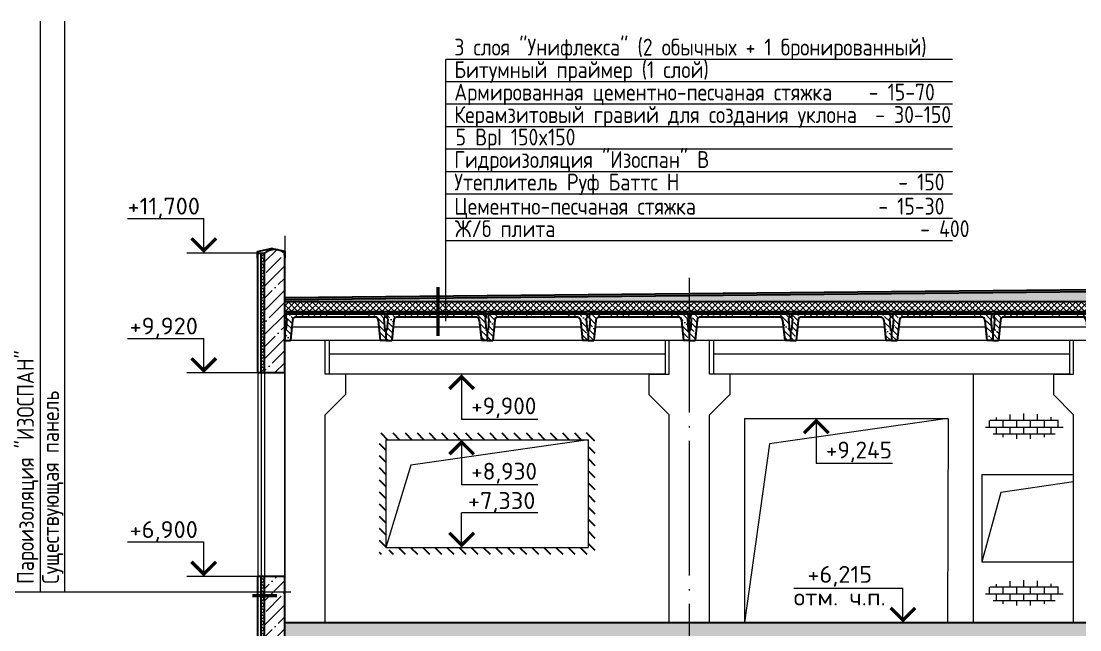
# Model space of a CAD drawing. Extents: x -965262 to 1142518, y -357520 to 71675.
# Drawn here: x -329256 to -313554, y -189391 to -180357 of the extents above; entities that cross this region are included whole.
import ezdxf

# ---------------------------------------------------------------- set-up
doc = ezdxf.new("R2010")
doc.units = 0
doc.header["$LTSCALE"] = 10
doc.linetypes.add('DOTE', pattern=[2.42, 2, -0.2, 0.02, -0.2])
doc.layers.get('0').update_dxf_attribs({"linetype": 'CONTINUOUS', "lineweight": 30})
doc.layers.add('DOTE', color=7, linetype='DOTE', lineweight=9)
doc.styles.add('GOST 2.304', font='isocpeur.ttf', dxfattribs={"width": 0.75, "height": 250})
pattern_1 = [(45, (-339032.66, -358566.054), (-44.90128, 44.90128), []), (135, (-339032.66, -358566.054), (-44.90128, -44.90128), [])]

# ---------------------------------------------------------------- blocks, each defined once
blk = doc.blocks.new('y')
at = {"lineweight": 15}
h = blk.add_hatch(dxfattribs=at)
h.set_pattern_fill('ANSI35', color=256, scale=20, angle=90, style=0)
h.set_pattern_definition([(135, (-71939.62, 175751.51), (-89.80256, -89.80256), []), (135, (-71939.62, 175841.31), (-89.80256, -89.80256), [158.75, -31.75, 0, -31.75])])
edge = h.paths.add_edge_path()
edge.add_ellipse((16946, 173768), major_axis=(35.4, 35.4), ratio=1, start_angle=45, end_angle=129.2894)
edge.add_line((16896, 173773), (16866, 173468))
edge.add_line((16866, 173468), (16781, 173468))
edge.add_line((16781, 173468), (16781, 173608))
edge.add_line((16781, 173608), (16796, 173623))
edge.add_line((16796, 173623), (16809, 173793))
edge.add_line((16809, 173793), (16796, 173808))
edge.add_line((16796, 173808), (16801, 173868))
edge.add_line((16801, 173868), (18261, 173868))
edge.add_line((18261, 173868), (18265, 173808))
edge.add_line((18265, 173808), (18252, 173793))
edge.add_line((18252, 173793), (18266, 173623))
edge.add_line((18266, 173623), (18281, 173608))
edge.add_line((18281, 173608), (18281, 173468))
edge.add_line((18281, 173468), (18196, 173468))
edge.add_line((18196, 173468), (18165, 173773))
edge.add_ellipse((18115, 173768), major_axis=(-35.4, 35.4), ratio=1, start_angle=230.7106, end_angle=315)
edge.add_line((18115, 173818), (16946, 173818))
h.paths.add_polyline_path([(17611, 173818), (17451, 173818), (17451, 173868), (17611, 173868)], flags=17)
h.paths.add_polyline_path([(17961, 173818), (17801, 173818), (17801, 173868), (17961, 173868)], flags=17)
for p, q in [((16801, 173868), (16796, 173808)), ((18261, 173868), (16801, 173868)), ((18261, 173868), (18265, 173808)), ((16809, 173793), (16796, 173808)), ((16809, 173793), (16796, 173623)), ((16896, 173773), (16866, 173468)), ((18115, 173818), (16946, 173818)), ((18165, 173773), (18196, 173468)), ((18252, 173793), (18265, 173808)), ((18252, 173793), (18266, 173623)), ((16781, 173608), (16796, 173623)), ((16781, 173608), (16781, 173468)), ((18281, 173608), (18266, 173623)), ((18281, 173608), (18281, 173468)), ((18281, 173608), (18281, 173468)), ((16781, 173468), (16866, 173468)), ((18281, 173468), (18196, 173468))]:
    blk.add_line(p, q)
for p, q in [((18176, 173668), (16886, 173668)), ((18196, 173468), (16866, 173468))]:
    blk.add_line(p, q, dxfattribs=at)
for centre, start, end in [((16946, 173768), 90, 174.2894), ((18115, 173768), 5.7106, 90)]:
    blk.add_arc(centre, 50, start, end)

msp = doc.modelspace()

# ---------------------------------------------------------------- hatches: boundary and pattern name
at = {"lineweight": 15}
h = msp.add_hatch(dxfattribs=at)
h.set_pattern_fill('ANSI37', color=256, scale=20)
h.set_pattern_definition(pattern_1)
h.paths.add_polyline_path([(-325646, -183798.3), (-325696, -183798.3), (-325696, -185578.3), (-325646, -185578.3)])
h.paths.add_polyline_path([(-325646, -188598.3), (-325696, -188598.3), (-325696, -189898.3), (-325646, -189898.3)])
h.paths.add_polyline_path([(-325646, -190498.3), (-325696, -190498.3), (-325696, -190709.1), (-325646, -190709.1)])
h = msp.add_hatch(dxfattribs=at)
h.set_pattern_fill('ANSI35', color=256, scale=40)
h.set_pattern_definition([(45, (-325488.4, -183773.3), (-179.605, 179.605), []), (45, (-325308.8, -183773.3), (-179.605, 179.605), [317.5, -63.5, 0, -63.5])])
h.paths.add_polyline_path([(-325646, -183798.3), (-325346, -183798.3, 0.3333333)])
h.paths.add_polyline_path([(-325346, -189898.3), (-325646, -189898.3), (-325646, -190398.3), (-325346, -190398.3)], flags=17)
h.paths.add_polyline_path([(-325646, -185578.3), (-325346, -185578.3), (-325346, -183798.3), (-325646, -183798.3)])
h.paths.add_polyline_path([(-325646, -190398.3), (-325346, -190398.3), (-325346, -188598.3), (-325646, -188598.3)])
h = msp.add_hatch(dxfattribs=at)
h.set_pattern_fill('ANSI35', color=256, scale=20)
h.set_pattern_definition([(45, (-339032.66, -358566.05), (-89.80256, 89.80256), []), (45, (-338942.86, -358566.05), (-89.80256, 89.80256), [158.75, -31.75, 0, -31.75])])
h.paths.add_polyline_path([(-319346, -184398.3), (-325346, -184458.3), (-325346, -184488.3), (-319346, -184428.3)])
h.paths.add_polyline_path([(-313346, -184368.3), (-313346, -184338.3), (-319346, -184398.3), (-319346, -184428.3)])
h.paths.add_polyline_path([(-313346, -184338.3), (-313346, -184368.3), (-307346, -184428.3), (-307346, -184398.3)])
h.paths.add_polyline_path([(-307346, -184398.3), (-307346, -184428.3), (-301346, -184488.3), (-301346, -184458.3)])
h = msp.add_hatch(dxfattribs=at)
h.set_pattern_fill('GRAVEL', color=256, scale=5)
h.set_pattern_definition([(228.0127875, (-338941.22, -358439.054), (-1016.0000001, -1142.99999993), [17.08607, -1691.52418]), (184.969741, (-338952.6496, -358451.7543), (1523.9999994, 127.00000723), [29.32024, -2902.702445]), (132.510447, (-338981.8596, -358454.294), (1270.00000054, -1396.9999995), [20.67408, -2046.73614]), (267.273689, (-339031.3896, -358486.0443), (127.00000027, 2539.99999999), [26.70023, -2643.32187]), (292.833654, (-339032.6596, -358512.714), (-635.00000005, 1523.99999998), [26.181685, -2591.99039]), (357.273689, (-339022.4996, -358536.8443), (-2539.99999999, 127.00000027), [26.70023, -2643.32187]), (37.6942405, (-338995.8296, -358538.1143), (-1650.99999993, -1270.0000001), [35.30968, -3495.65577]), (72.2553284, (-338967.8896, -358516.5243), (889.00000024, 2793.99999992), [33.33598, -3300.26283]), (121.4295656, (-338957.7296, -358484.7743), (-1016.00000014, 1650.99999991), [26.79065, -2652.277285]), (175.236358, (-338971.7, -358461.914), (1397, -127.0000002), [30.58566, -1498.69685]), (222.3974378, (-339002.1796, -358459.3743), (-1523.99999995, -1397.00000005), [39.5539, -3915.83863]), (138.814075, (-338905.66, -358487.314), (-888.99999995, 762.0000001), [13.50023, -1336.52829]), (171.4692344, (-338915.8196, -358478.424), (1651.00000004, -253.99999971), [25.6841, -2542.73195]), (225, (-338941.22, -358474.61), (-2e-14, -127), [17.96047, -161.644655]), (203.19859, (-338950.11, -358459.374), (635, 254), [9.67207, -957.53112]), (291.80141, (-338959, -358463.184), (-127, 381), [13.67828, -670.23765]), (30.963757, (-338953.92, -358475.884), (381, 254), [22.21598, -718.31491]), (161.56505, (-338934.87, -358464.454), (254, -127), [16.06436, -385.54491]), (16.3895403, (-339032.6596, -358463.184), (1270, 381), [22.5044, -2227.94133]), (70.346176, (-339011.07, -358456.834), (-508.00000005, -1397), [18.87995, -1869.11078]), (293.19859, (-338934.87, -358439.054), (-254, 635), [19.344005, -947.85918]), (343.6104597, (-338927.2496, -358456.834), (-1270.00000003, 380.9999999), [22.5044, -2227.94133]), (339.443955, (-339032.66, -358541.924), (-635, 254), [21.70176, -1063.38672]), (294.7751406, (-339012.34, -358549.544), (-635.00000076, 1396.99999966), [18.18361, -1800.17967]), (66.80141, (-338933.6, -358566.054), (254, 635), [19.344005, -947.85918]), (17.3540246, (-338925.9796, -358548.274), (-1650.99999997, -508.0000001), [21.28914, -2107.6188]), (69.443955, (-338995.83, -358566.054), (-254, -635), [10.85088, -1074.2376]), (101.309932, (-338941.22, -358566.054), (-127, 508), [6.47573, -641.09975]), (165.963757, (-338942.49, -358559.704), (381, -127), [26.181685, -497.45273]), (186.009006, (-338967.8896, -358553.354), (1270, 127.00000007), [24.26335, -2402.06824]), (303.690068, (-338953.92, -358487.314), (-127, 254), [18.31619, -439.58882]), (353.1572266, (-338943.7596, -358502.5543), (2159.00000001, -253.99999989), [31.97784, -3165.80045]), (60.945396, (-338912.01, -358506.364), (-508, -889), [13.07541, -1294.46962]), (90, (-338905.66, -358494.93), (-127, 127), [7.62, -119.38]), (120.256437, (-338970.43, -358549.544), (507.99999994, -889.00000004), [17.64335, -1746.69704]), (48.0127875, (-338979.32, -358534.304), (1016.0000001, 1142.99999993), [34.17214, -1674.43811]), (0, (-338956.46, -358508.9), (127, 127), [33.02, -93.98]), (325.3048465, (-338923.44, -358508.904), (1270.00000048, -888.9999993), [20.08048, -1987.96584]), (254.054604, (-338906.93, -358520.334), (-127, -508), [18.49145, -906.0825]), (207.6459754, (-338912.0096, -358538.1143), (-2413.00000009, -1269.99999983), [30.107255, -2980.62322]), (175.4260787, (-338938.6796, -358552.0843), (-1651, 127), [31.85147, -3153.29232])])
h.paths.add_polyline_path([(-325346, -184518.3), (-325346, -184488.3), (-313346, -184368.3), (-301346, -184488.3), (-301346, -184518.3)])
h = msp.add_hatch(dxfattribs=at)
h.set_pattern_fill('ANSI37', color=256, scale=20)
h.set_pattern_definition(pattern_1)
h.paths.add_polyline_path([(-301346, -184518.3), (-325346, -184518.3), (-325346, -184668.3), (-301346, -184668.3)])
h = msp.add_hatch(dxfattribs=at)
h.set_pattern_fill('ANSI35', color=256, scale=20, angle=90)
h.set_pattern_definition([(135, (-319061.49, -184678.97), (-89.8026, -89.8026), []), (135, (-319061.49, -184589.16), (-89.8026, -89.8026), [158.75, -31.75, 0, -31.75])])
h.paths.add_polyline_path([(-313346, -184668.3), (-319346, -184668.3), (-319346, -184698.3), (-313346, -184698.3)])
h.paths.add_polyline_path([(-307346, -184668.3), (-313346, -184668.3), (-313346, -184698.3), (-307346, -184698.3)])
h.paths.add_polyline_path([(-301346, -184668.3), (-307346, -184668.3), (-307346, -184698.3), (-301346, -184698.3)])
h.paths.add_polyline_path([(-319346, -184668.3), (-325346, -184668.3), (-325346, -184698.3), (-319346, -184698.3)])
h = msp.add_hatch(dxfattribs=at)
h.set_pattern_fill('AR-B816', color=1, scale=0.5)
h.set_pattern_definition([(0, (-319363.43, -360728.03), (0, 101.6), []), (90, (-319363.43, -360728.03), (-101.6, 101.6), [101.6, -101.6])])
edge = h.paths.add_edge_path()
edge.add_ellipse((-314378.5, -186370.1), major_axis=(576.4, 0), ratio=0.3284225, start_angle=0, end_angle=360)
h = msp.add_hatch()
h.set_pattern_fill('ANSI31', color=3, scale=40, angle=90)
h.set_pattern_definition([(135, (-322507.45, -188421.86), (-89.8026, -89.8026), [])])
h.paths.add_polyline_path([(-320746, -188368.3), (-320846, -188368.3), (-323946, -188368.3), (-323946, -188468.3), (-320746, -188468.3)])
h.paths.add_polyline_path([(-320846, -188168.3), (-323794.4, -188168.3), (-323820.2, -188268.3), (-320846, -188268.3)], flags=16)
h.paths.add_polyline_path([(-320746, -186468.3), (-323946, -186468.3), (-323946, -188468.3), (-320746, -188468.3)])
h.paths.add_polyline_path([(-320846, -186568.3), (-320846, -188368.3), (-323846, -188368.3), (-323846, -186568.3)], flags=16)
h.paths.add_polyline_path([(-322644.8, -187963.8), (-321614.2, -187963.8), (-321614.2, -187363.8), (-322644.8, -187363.8)], flags=8)
h.paths.add_polyline_path([(-322655.9, -187286.7), (-321593.4, -187286.7), (-321593.4, -186836.7), (-322655.9, -186836.7)], flags=8)
h.paths.add_polyline_path([(-323946, -188368.3), (-323846, -188368.3), (-323846, -188268.3), (-323946, -188268.3)])
h.paths.add_polyline_path([(-320746, -188368.3), (-320846, -188368.3), (-320846, -188268.3), (-320746, -188268.3)])
h = msp.add_hatch(dxfattribs=at)
h.set_pattern_fill('AR-B816', color=1, scale=0.5)
h.set_pattern_definition([(0, (-319363.43, -363201.43), (0, 101.6), []), (90, (-319363.43, -363201.43), (-101.6, 101.6), [101.6, -101.6])])
edge = h.paths.add_edge_path()
edge.add_ellipse((-314378.5, -188843.5), major_axis=(576.4, 0), ratio=0.3284225, start_angle=0, end_angle=360)
h = msp.add_hatch(dxfattribs=at)
h.set_pattern_fill('ANSI35', color=256, scale=40, angle=90)
h.set_pattern_definition([(135, (-302643.57, -189385), (-179.605, -179.605), []), (135, (-302643.57, -189205.4), (-179.605, -179.605), [317.5, -63.5, 0, -63.5])])
h.paths.add_polyline_path([(-301346, -189283.3), (-303376, -189283.3), (-303376, -189498.3), (-301346, -189498.3)], flags=17)
h.paths.add_polyline_path([(-303376, -189283.3), (-303496, -189283.3), (-303496, -189498.3), (-303376, -189498.3)], flags=16)
h.paths.add_polyline_path([(-325346, -189283.3), (-325346, -189498.3), (-301346, -189498.3), (-301346, -189283.3)])

# ---------------------------------------------------------------- linework, layer by layer
for p, q in [((-328972.3, -180357, -4711.1), (-328972.3, -188831.8, -4711.1)), ((-328612.9, -180357, -4711.1), (-328612.9, -188831.8, -4711.1)), ((-322955.3, -184808, -4711.1), (-322955.3, -180923.7, -4711.1)), ((-315441.7, -180923.7, -4711.1), (-322955.3, -180923.7, -4711.1)), ((-315441.7, -181257.3, -4711.1), (-322955.3, -181257.3, -4711.1)), ((-315441.7, -181591, -4711.1), (-322955.3, -181591, -4711.1)), ((-315441.7, -181924.7, -4711.1), (-322955.3, -181924.7, -4711.1)), ((-315441.7, -182258.3, -4711.1), (-322955.3, -182258.3, -4711.1)), ((-315441.7, -182592, -4711.1), (-322955.3, -182592, -4711.1)), ((-315441.7, -182925.7, -4711.1), (-322955.3, -182925.7, -4711.1)), ((-326547.7, -183798.3, -3259.8), (-326547.7, -183285.2, -3259.8)), ((-315441.7, -183285, -4711.1), (-322955.3, -183285, -4711.1)), ((-315441.7, -183618.7, -4711.1), (-322955.3, -183618.7, -4711.1)), ((-325646, -183798.3, -4711.1), (-326798.7, -183798.3, -3259.8)), ((-326547.7, -185578.3, -3259.8), (-326547.7, -185065.2, -3259.8)), ((-324746, -185098.3, -4711.1), (-325346, -185098.3, -4711.1)), ((-325346, -195498.3, -4711.1), (-325346, -185098.3, -4711.1)), ((-324746, -185598.3, -4711.1), (-324746, -185098.3, -4711.1)), ((-319706, -185098.3, -4711.1), (-324686, -185098.3, -4711.1)), ((-324686, -185098.3, -4711.1), (-324686, -185298.3, -4711.1)), ((-319706, -185098.3, -4711.1), (-319706, -185298.3, -4711.1)), ((-319046, -185098.3, -4711.1), (-319646, -185098.3, -4711.1)), ((-319646, -185598.3, -4711.1), (-319646, -185098.3, -4711.1)), ((-319046, -185598.3, -4711.1), (-319046, -185098.3, -4711.1)), ((-313706, -185098.3, -4711.1), (-318986, -185098.3, -4711.1)), ((-318986, -185098.3, -4711.1), (-318986, -185298.3, -4711.1)), ((-313706, -185098.3, -4711.1), (-313706, -185298.3, -4711.1)), ((-313046, -185098.3, -4711.1), (-313646, -185098.3, -4711.1)), ((-313646, -185598.3, -4711.1), (-313646, -185098.3, -4711.1)), ((-319706, -185298.3, -4711.1), (-324686, -185298.3, -4711.1)), ((-324686, -185298.3, -4711.1), (-324686, -185598.3, -4711.1)), ((-319706, -185298.3, -4711.1), (-319706, -185598.3, -4711.1)), ((-313706, -185298.3, -4711.1), (-318986, -185298.3, -4711.1)), ((-318986, -185298.3, -4711.1), (-318986, -185598.3, -4711.1)), ((-313706, -185298.3, -4711.1), (-313706, -185598.3, -4711.1)), ((-325646, -185578.3, -4711.1), (-326798.7, -185578.3, -3259.8)), ((-325746, -185578.3, -4711.1), (-325746, -188598.3, -4711.1)), ((-325696, -185578.3, -4711.1), (-325696, -188598.3, -4711.1)), ((-325646, -185578.3, -4711.1), (-325646, -188598.3, -4711.1)), ((-325346, -185578.3, -4711.1), (-325346, -188598.3, -4711.1)), ((-324446, -185598.3, -4711.1), (-324746, -185598.3, -4711.1)), ((-319706, -185598.3, -4711.1), (-324686, -185598.3, -4711.1)), ((-324446, -185598.3, -4711.1), (-324446, -185898.3, -4711.1)), ((-322723.1, -185598.3, -4711.1), (-322723.1, -186267.6, -4711.1)), ((-319946, -185598.3, -4711.1), (-319646, -185598.3, -4711.1)), ((-319946, -185598.3, -4711.1), (-319946, -185898.3, -4711.1)), ((-318746, -185598.3, -4711.1), (-319046, -185598.3, -4711.1)), ((-313706, -185598.3, -4711.1), (-318986, -185598.3, -4711.1)), ((-318746, -185598.3, -4711.1), (-318746, -185898.3, -4711.1)), ((-313946, -185598.3, -4711.1), (-313646, -185598.3, -4711.1)), ((-313946, -185598.3, -4711.1), (-313946, -185898.3, -4711.1)), ((-324746, -186198.3, -4711.1), (-324446, -185898.3, -4711.1)), ((-319646, -186198.3, -4711.1), (-319946, -185898.3, -4711.1)), ((-319046, -186198.3, -4711.1), (-318746, -185898.3, -4711.1)), ((-313646, -186198.3, -4711.1), (-313946, -185898.3, -4711.1)), ((-324746, -189283.3, -4711.1), (-324746, -186198.3, -4711.1)), ((-319646, -189283.3, -4711.1), (-319646, -186198.3, -4711.1)), ((-319046, -189283.3, -4711.1), (-319046, -186198.3, -4711.1)), ((-313646, -189283.3, -4711.1), (-313646, -186198.3, -4711.1)), ((-317462.2, -186253.3, -4711.1), (-317462.2, -186922.6, -4711.1)), ((-322723.1, -186568.3, -4711.1), (-322723.1, -187237.6, -4711.1)), ((-322723.1, -188168.3, -4711.1), (-322723.1, -187655.2, -4711.1)), ((-326547.7, -188598.3, -3259.8), (-326547.7, -188085.2, -3259.8)), ((-325646, -188598.3, -4711.1), (-326798.7, -188598.3, -3259.8)), ((-325256, -188831.8, -4711.1), (-330769, -188831.8, -4711.1)), ((-316177.2, -189283.3, -4711.1), (-316177.2, -188770.2, -4711.1))]:
    msp.add_line(p, q, dxfattribs=at)
at = {"lineweight": 15, "ltscale": 0.3}
for p, q in [((-327680.1, -183285.2, -3259.8), (-326547.7, -183285.2, -3259.8)), ((-327680.1, -185065.2, -3259.8), (-326547.7, -185065.2, -3259.8)), ((-321590.7, -186267.6, -4711.1), (-322723.1, -186267.6, -4711.1)), ((-316329.8, -186922.6, -4711.1), (-317462.2, -186922.6, -4711.1)), ((-321590.7, -187237.6, -4711.1), (-322723.1, -187237.6, -4711.1)), ((-321590.7, -187655.2, -4711.1), (-322723.1, -187655.2, -4711.1)), ((-327680.1, -188085.2, -3259.8), (-326547.7, -188085.2, -3259.8)), ((-317797.4, -188770.2, -4711.1), (-316177.2, -188770.2, -4711.1))]:
    msp.add_line(p, q, dxfattribs=at)
for p, q in [((-325751, -183774.3, -4711.1), (-325546, -183733.3, -4711.1)), ((-325751, -183874.3, -4711.1), (-325751, -183774.3, -4711.1)), ((-325746, -185578.3, -4711.1), (-325746, -183798.3, -4711.1)), ((-325746, -183798.3, -4711.1), (-325696, -183798.3, -4711.1)), ((-325696, -185578.3, -4711.1), (-325696, -183798.3, -4711.1)), ((-325696, -183798.3, -4711.1), (-325646, -183798.3, -4711.1)), ((-325646, -185578.3, -4711.1), (-325646, -183798.3, -4711.1)), ((-325341, -183774.3, -4711.1), (-325546, -183733.3, -4711.1)), ((-325346, -185578.3, -4711.1), (-325346, -183798.3, -4711.1)), ((-325341, -183874.3, -4711.1), (-325341, -183774.3, -4711.1)), ((-325346, -184458.3, -4711.1), (-313346, -184338.3, -4711.1)), ((-325346, -184488.3, -4711.1), (-313346, -184368.3, -4711.1)), ((-325346, -184518.3, -4711.1), (-301346, -184518.3, -4711.1)), ((-325346, -184668.3, -4711.1), (-301346, -184668.3, -4711.1)), ((-325346, -184698.3, -4711.1), (-301346, -184698.3, -4711.1)), ((-325746, -189898.3, -4711.1), (-325746, -188598.3, -4711.1)), ((-325696, -189898.3, -4711.1), (-325696, -188598.3, -4711.1)), ((-325646, -189898.3, -4711.1), (-325646, -188598.3, -4711.1)), ((-325346, -189898.3, -4711.1), (-325346, -188598.3, -4711.1)), ((-325346, -189283.3, -4711.1), (-303496, -189283.3, -4711.1))]:
    msp.add_line(p, q)
at = {"extrusion": (1.83697e-16, 0, -1)}
msp.add_line((-325746, -183798.3, -4711.1), (-325646, -183798.3, -4711.1), dxfattribs=at)
at = {"lineweight": 50}
for p, q in [((-323077.2, -184307, -4711.1), (-323077.2, -185026.7, -4711.1)), ((-325825.1, -188880.5, -4711.1), (-325465.2, -188880.5, -4711.1))]:
    msp.add_line(p, q, dxfattribs=at)
at = {"extrusion": (-1.83697e-16, 0, -1)}
for p, q in [((-325346, -185578.3, -4711.1), (-325746, -185578.3, -4711.1)), ((-325346, -188598.3, -4711.1), (-325746, -188598.3, -4711.1))]:
    msp.add_line(p, q, dxfattribs=at)
at = {"color": 1, "lineweight": 15}
for p, q in [((-315136, -185598.3, -4711.1), (-315136, -189283.3, -4711.1)), ((-318526, -186253.3, -4711.1), (-318526, -189283.3, -4711.1)), ((-318526, -186253.3, -4711.1), (-315516, -186253.3, -4711.1)), ((-315516, -186253.3, -4711.1), (-318158.7, -186631.6, -4711.1)), ((-315506.2, -186251.9, -4711.1), (-315516, -189283.3, -4711.1)), ((-323846, -186568.3, -4711.1), (-323846, -188168.3, -4711.1)), ((-323846, -186568.3, -4711.1), (-320846, -186568.3, -4711.1)), ((-320846, -186568.3, -4711.1), (-323478.7, -186946.6, -4711.1)), ((-320846, -186568.3, -4711.1), (-320846, -188168.3, -4711.1)), ((-318158.7, -186631.6, -4711.1), (-318526, -189283.3, -4711.1)), ((-323478.7, -186946.6, -4711.1), (-323846, -188168.3, -4711.1)), ((-315006, -187083.3, -4711.1), (-315006, -188383.3, -4711.1)), ((-315006, -187083.3, -4711.1), (-313646, -187083.3, -4711.1)), ((-313646, -187192, -4711.1), (-314724, -187350.3, -4711.1)), ((-314724, -187350.3, -4711.1), (-315006, -188383.3, -4711.1)), ((-323846, -188168.3, -4711.1), (-320846, -188168.3, -4711.1)), ((-315006, -188383.3, -4711.1), (-313646, -188383.3, -4711.1))]:
    msp.add_line(p, q, dxfattribs=at)
at = {"lineweight": 15, "const_width": 50}
for points, elevation in [([(-326730, -183580.6), (-326547.7, -183762.9), (-326365.3, -183580.6)], -3259.8), ([(-326730, -185360.6), (-326547.7, -185542.9), (-326365.3, -185360.6)], -3259.8), ([(-322540.7, -185815.9), (-322723.1, -185633.6), (-322905.4, -185815.9)], -4711.1), ([(-317279.8, -186470.9), (-317462.2, -186288.6), (-317644.5, -186470.9)], -4711.1), ([(-322540.7, -186785.9), (-322723.1, -186603.6), (-322905.4, -186785.9)], -4711.1), ([(-322540.7, -187950.6), (-322723.1, -188132.9), (-322905.4, -187950.6)], -4711.1), ([(-326730, -188380.6), (-326547.7, -188562.9), (-326365.3, -188380.6)], -3259.8), ([(-316359.5, -189065.6), (-316177.2, -189247.9), (-315994.9, -189065.6)], -4711.1)]:
    msp.add_lwpolyline(points, dxfattribs=dict(at, elevation=elevation))
msp.add_arc((-325496, -183998.3, -4711.1), 250, 53.1301, 126.8699)
at = {"layer": 'DOTE', "ltscale": 100}
for p, q in [((-325346, -183544.3, -4711.1), (-325346, -198059.6, -4711.1)), ((-319346, -184165.5, -4711.1), (-319346, -198059.6, -4711.1))]:
    msp.add_line(p, q, dxfattribs=at)

# ---------------------------------------------------------------- block references
at = {"lineweight": 15}
for p in [(-342126.7, -358566.1, -4711.1), (-340626.7, -358566.1, -4711.1), (-339126.7, -358566.1, -4711.1), (-337626.7, -358566.1, -4711.1), (-336126.7, -358566.1, -4711.1), (-334626.7, -358566.1, -4711.1), (-333126.7, -358566.1, -4711.1), (-331626.7, -358566.1, -4711.1)]:
    msp.add_blockref('y', p, dxfattribs=at)

# ---------------------------------------------------------------- texts
at = {"style": 'GOST 2.304', "width": 0.85}
for s, p in [('3 слоя "Унифлекса" (2 обычных + 1 бронированный)', (-322831.8, -180867.3, -4711.1)), ('Битумный праймер (1 слой)', (-322831.8, -181200.9, -4711.1)), ('Армированная цементно-песчаная стяжка    - 15-70', (-322831.8, -181534.6, -4711.1)), ('Керамзитовый гравий для создания уклона  - 30-150', (-322831.8, -181868.3, -4711.1)), ('5 ВрI 150x150', (-322812.6, -182202, -4711.1)), ('Гидроизоляция "Изоспан" В                 ', (-322831.8, -182535.6, -4711.1)), ('Утеплитель Руф Баттс Н                        - 150', (-322831.8, -182869.3, -4711.1)), ('Цементно-песчаная стяжка                    - 15-30', (-322831.8, -183228.6, -4711.1)), ('Ж/б плита                                        - 400', (-322821.7, -183562.3, -4711.1))]:
    msp.add_text(s, height=250, dxfattribs=at).set_placement(p)
for s, p in [('Пароизоляция "ИЗОСПАН"', (-329068, -188708.2, -4711.1)), ('Существующая панель', (-328696.4, -188708.2, -4711.1))]:
    msp.add_text(s, height=250, rotation=90, dxfattribs=at).set_placement(p)
at = {"style": 'GOST 2.304'}
for s, p in [('+9,900', (-322580.9, -186191.7, -4711.1)), ('+9,245', (-317320, -186846.7, -4711.1)), ('+8,930', (-322580.9, -187161.7, -4711.1))]:
    msp.add_text(s, height=250, dxfattribs=at).set_placement(p)
at = {"char_height": 250, "attachment_point": 5, "style": 'GOST 2.304'}
for s, insert, width in [('{\\W1.05;+11,700}', (-327141.2, -183131.3, -3259.8), 1000), ('{\\W1.05;+9,920}', (-327141.2, -184911.3, -3259.8), 1000), ('{\\W1.05;+7,330}', (-322129.5, -187501.3, -4711.1), 1000), ('{\\W1.05;+6,900}', (-327141.2, -187931.3, -3259.8), 1000), ('{\\W1.05;+6,215}', (-317114.3, -188596.3, -4711.1), 1000), ('{\\W1.05;отм. ч.п.}', (-317114.3, -188904.1, -4711.1), 1762.533)]:
    msp.add_mtext(s, dxfattribs=dict(at, insert=insert, width=width))

doc.saveas('drawing.dxf')
